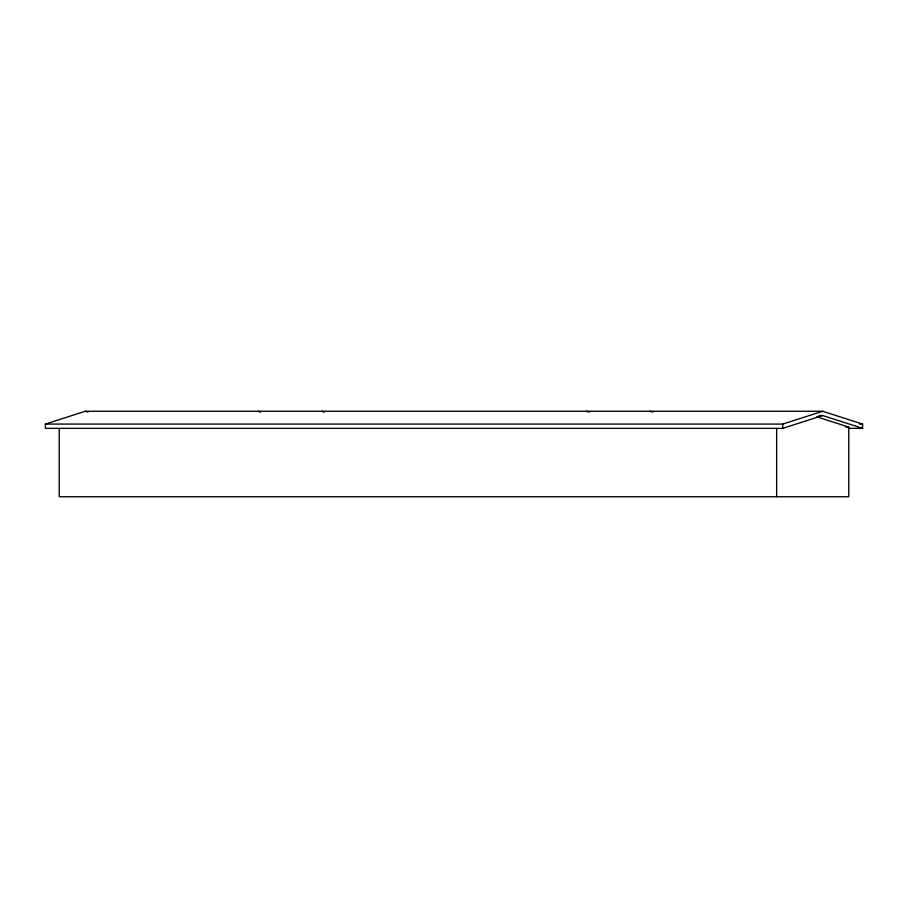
<?xml version="1.0" encoding="UTF-8"?>
<svg xmlns="http://www.w3.org/2000/svg" width="908" height="908" viewBox="0 0 908 908"><rect width="100%" height="100%" fill="white"/><g stroke="black" fill="none" stroke-linecap="round" stroke-linejoin="round"><path stroke-width="1.36" d="M862.6 428.36L822.659 415.535L782.719 428.36L45.4 428.36L45.4 424.081L85.341 411.256L822.659 411.256L862.6 424.081L862.6 428.36L848.424 428.36M45.4 424.081L782.719 424.081L822.659 411.256M818.925 415.535L822.659 415.535M859.763 424.081L862.6 424.081M845.938 427.112L848.764 427.112L848.764 496.744L59.236 496.744L59.236 428.497M816.712 416.817L848.764 427.112M650.094 411.256L652.784 412.119M586.375 411.256L589.065 412.119M321.625 411.256L324.304 412.119M257.906 411.256L260.596 412.119M85.341 411.256L88.008 412.119M782.719 424.081L782.719 428.36M776.646 428.497L776.646 496.744"/></g></svg>
